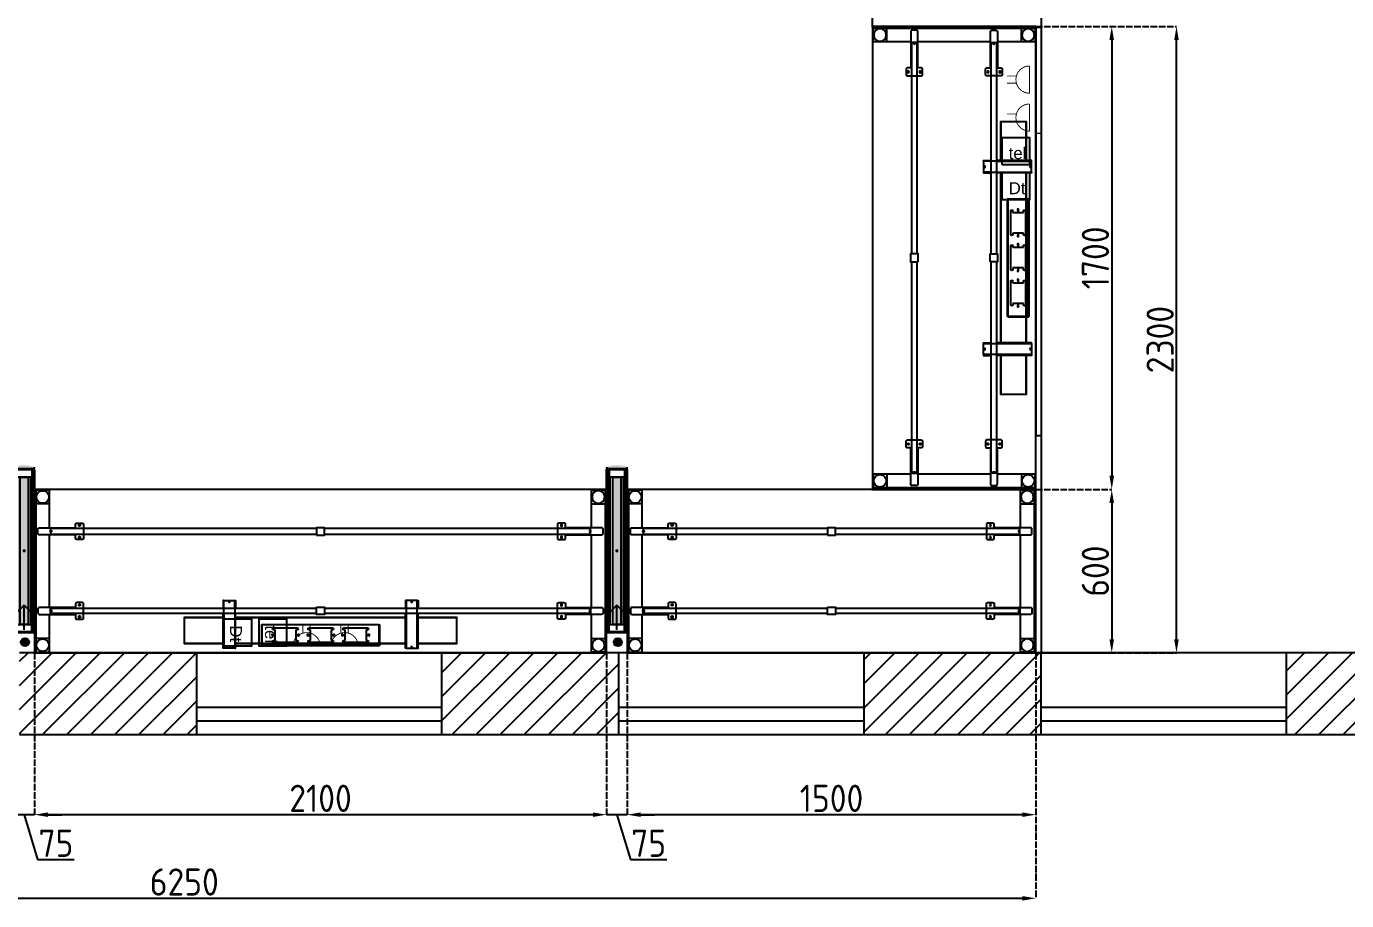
# Model space of a CAD drawing. Header units: millimetres. Extents: x 69942 to 103169, y 109869 to 150283.
# Drawn here: x 82975 to 87821, y 109869 to 113079 of the extents above; entities that cross this region are included whole.
import ezdxf

# ---------------------------------------------------------------- set-up
doc = ezdxf.new("R2010")
doc.units = ezdxf.units.MM
doc.header["$MEASUREMENT"] = 0
doc.linetypes.add('ACAD_ISO04W100', pattern=[30, 24, -3, 0, -3])
doc.layers.add('008', color=8, linetype='Continuous', lineweight=9)
for name, color, linetype in [('2D', 7, 'Continuous'), ('A-MUEBLES', 1, 'Continuous'), ('CONSTRUCCION 2', 10, 'Continuous'), ('COTA', 5, 'Continuous'), ('FMZ-0.6', 7, 'Continuous'), ('FMZ-CRISTAL', 4, 'Continuous'), ('Mobiliario', 7, 'Continuous'), ('OH', 7, 'Continuous'), ('vent', 8, 'Continuous')]:
    doc.layers.add(name, color=color, linetype=linetype)
doc.layers.add('Simbología Enchufes', color=7, linetype='Continuous', true_color=0xda321c)
doc.styles.add('ARIAL', font='arial.ttf')
doc.styles.add('VERO', font='isocp2.shx')
doc.dimstyles.new('RCA', dxfattribs={"dimtxt": 100, "dimasz": 50, "dimexe": 0, "dimexo": 0, "dimgap": 10, "dimtad": 2, "dimdec": 0, "dimtxsty": 'VERO', "dimcen": 2.5, "dimclrd": 253, "dimclre": 253, "dimclrt": 1, "dimadec": 0, "dimazin": 0, "dimtfac": 1, "dimtdec": 0, "dimtmove": 0, "dimatfit": 3, "dimfxl": 1, "dimarcsym": 0})
pattern_1 = [(45, (-680707.704, -994088.684), (-44.1941738, 44.1941738), [])]

# ---------------------------------------------------------------- blocks, each defined once
blk = doc.blocks.new('enchufes')
at = {"linetype": 'Continuous', "const_width": 0.5}
for points in [[(26091.11, 536.25), (26091.11, 541.52)], [(26095.11, 536.25), (26095.11, 541.52)]]:
    blk.add_lwpolyline(points, dxfattribs=at)
blk.add_lwpolyline([(26085.61, 529.02), (26100.61, 529.02, 1), (26085.61, 529.02, 1.446218), (26085.61, 529.02, 1.021531)], format="xyb", dxfattribs=at)
blk = doc.blocks.new('PA.FF.PII.129')
at = {"layer": '2D'}
h = blk.add_hatch(color=3, dxfattribs=at)
h.dxf.hatch_style = 1
h.paths.add_polyline_path([(21.1, 3.6, 1), (51.1, 3.6, 1)])
for p, q in [((-100, 0), (-64.6, 35.4)), ((-10, 0), (-100, 0)), ((-100, 0), (-64.6, -35.4))]:
    blk.add_line(p, q, dxfattribs=at)
at = {"layer": '2D', "color": 3}
blk.add_circle((36.1, 3.6, 0), 15, dxfattribs=at)
blk = doc.blocks.new('PA.FF.EP.6012')
at = {"layer": '2D'}
h = blk.add_hatch(color=3, dxfattribs=at)
h.dxf.hatch_style = 1
h.paths.add_polyline_path([(571, -15), (571, 15), (31, 15), (31, -15)])
for p, q in [((296, 0), (306, 0)), ((301, 5), (301, -5))]:
    blk.add_line(p, q, dxfattribs=at)
for points in [[(0, 37.5), (0, -37.5), (3, -37.5), (3, 37.5)], [(3, 37.5), (599, 37.5), (599, -37.5), (3, -37.5)], [(571, 25), (31, 25), (31, -25), (571, -25)], [(31, 15), (571, 15), (571, -15), (31, -15)], [(602, 37.5), (602, -37.5), (599, -37.5), (599, 37.5)]]:
    blk.add_lwpolyline(points, close=True, dxfattribs=at)
blk = doc.blocks.new('PA.FF.PIT.129')
at = {"layer": '2D'}
h = blk.add_hatch(color=3, dxfattribs=at)
h.dxf.hatch_style = 1
h.paths.add_polyline_path([(-2, 28.9, 0.414214), (-1.5, 28.4), (0, 28.4), (0, 37.2), (-4.5, 37.2, -0.367263), (-2, 34.2)])
h.paths.add_polyline_path([(0, 27.7, -0.414827), (-0.5, 27.1), (-1.5, 27.1, -0.414214), (-3.5, 29.1), (-3.5, 34.2, 0.849048), (-6.4, 34.7, 0.02589), (-9.5, 23.9, 0.480926), (-8.5, 22.7), (-4.4, 22.7), (-3.7, 22.3, -0.493145), (-3.6, 21.5), (-4.3, 20.9, -0.528572), (-5.9, 21.2), (-9.2, 21.2, 0.359871), (-10.2, 20.4, 0.094798), (-10.2, -20.4, 0.359871), (-9.2, -21.2), (-5.9, -21.2, -0.528572), (-4.3, -20.9), (-3.6, -21.5, -0.493145), (-3.7, -22.3), (-4.4, -22.7), (-8.5, -22.7, 0.480926), (-9.5, -23.9, 0.02589), (-6.4, -34.7, 0.849048), (-3.5, -34.3), (-3.5, -29.1, -0.414214), (-1.5, -27.1), (0, -27.1)])
h.paths.add_polyline_path([(0, -27.9, -0.414827), (-0.5, -28.4), (-1.5, -28.4, 0.414214), (-2, -28.9), (-2, -34.3, -0.367263), (-4.5, -37.2), (0, -37.2)])
for p, q in [((-4.5, 37.2), (0, 37.2)), ((-4.5, -37.2), (0, -37.2))]:
    blk.add_line(p, q, dxfattribs=at)
at = {"layer": '2D', "color": 3}
blk.add_line((0, -37.2), (0, 37.2), dxfattribs=at)
blk = doc.blocks.new('PA.FF.LAM.6075')
at = {"layer": '2D'}
for points in [[(-295, 32.5), (-295, 38), (295, 38), (295, 32.5)], [(-295, -38), (-295, -32.5), (295, -32.5), (295, -38)]]:
    blk.add_lwpolyline(points, close=True, dxfattribs=at)
blk = doc.blocks.new('PA.FF.VID.6037')
at = {"layer": '2D', "elevation": 0}
for points in [[(-266, 37.5), (-300, 37.5), (-300, 28.5), (-266, 28.5)], [(-266, 37.5), (266, 37.5), (266, 28.5), (-266, 28.5)], [(300, 28.5), (266, 28.5), (266, 37.5), (300, 37.5)], [(-266, -37.5), (-300, -37.5), (-300, -28.5), (-266, -28.5)], [(266, -28.5), (-266, -28.5), (-266, -37.5), (266, -37.5)], [(300, -28.5), (266, -28.5), (266, -37.5), (300, -37.5)]]:
    blk.add_lwpolyline(points, close=True, dxfattribs=at)
blk = doc.blocks.new('CR.21060')
at = {"layer": '2D'}
blk.add_lwpolyline([(-2100, 0), (-2100, -600), (0, -600), (0, 0), (-2100, 0)], dxfattribs=at)
blk = doc.blocks.new('SP.LI.5LTS.060')
at = {"layer": '2D'}
for points in [[(5, 297), (5, -297), (55, -297), (55, -159)], [(55, 159), (55, 297), (5, 297)], [(55, 247), (5, 247)], [(55, -133), (55, 133)], [(55, -247), (5, -247)]]:
    blk.add_lwpolyline(points, dxfattribs=at)
for points in [[(151, 133), (18, 133, -0.414214), (13, 138), (13, 154, -0.414214), (18, 159), (151, 159)], [(151, 159), (151, 171.5, -0.414214), (156, 176.5), (175, 176.5, -0.414214), (180, 171.5), (180, 120.5, -0.414214), (175, 115.5), (156, 115.5, -0.414214), (151, 120.5), (151, 133)], [(151, -133), (18, -133, 0.414214), (13, -138), (13, -154, 0.414214), (18, -159), (151, -159)], [(151, -159), (151, -171.5, 0.414214), (156, -176.5), (175, -176.5, 0.414214), (180, -171.5), (180, -120.5, 0.414214), (175, -115.5), (156, -115.5, 0.414214), (151, -120.5), (151, -133)]]:
    blk.add_lwpolyline(points, format="xyb", dxfattribs=at)
for centre, radius in [((30, 272), 23), ((60.5, 146), 3), ((165.5, 167.8), 3), ((165.5, 124.3), 3), ((60.5, -146), 3), ((165.5, -124.2), 3), ((165.5, -167.8), 3), ((30, -272), 23)]:
    blk.add_circle(centre, radius, dxfattribs=at)
blk = doc.blocks.new('SP.LI.5VCC.210')
at = {"layer": '2D'}
for points in [[(-15, 144), (-991, 144), (-991, 164), (-15, 164)], [(15, 164), (991, 164), (991, 144), (15, 144)]]:
    blk.add_lwpolyline(points, dxfattribs=at)
blk.add_lwpolyline([(-15, 167.5), (15, 167.5), (15, 140.5), (-15, 140.5)], close=True, dxfattribs=at)
blk = doc.blocks.new('AC.LI.CS.100')
at = {"layer": '2D'}
for points in [[(-357.8, -129.2), (-500, -129.2), (-500, -33.8), (-357.8, -33.8)], [(-357.8, -127.9), (-500, -127.9), (-500, -35.1), (-357.8, -35.1)], [(-311.8, -33.8), (311.8, -33.8)], [(-311.8, -35.1), (311.8, -35.1)], [(357.8, -33.8), (500, -33.8), (500, -129.2), (357.8, -129.2)], [(357.8, -35.1), (500, -35.1), (500, -127.9), (357.8, -127.9)], [(311.8, -127.9), (-311.8, -127.9)], [(311.8, -129.2), (-311.8, -129.2)]]:
    blk.add_lwpolyline(points, dxfattribs=at)
for points in [[(-357.8, -143.5), (-355.3, -143.5), (-355.3, -16.5), (-357.8, -16.5)], [(-314.3, -16.5), (-355.3, -16.5), (-355.3, -191.9), (-314.3, -191.9)], [(-311.8, -143.5), (-314.3, -143.5), (-314.3, -16.5), (-311.8, -16.5)], [(311.8, -143.5), (314.3, -143.5), (314.3, -16.5), (311.8, -16.5)], [(314.3, -16.5), (355.3, -16.5), (355.3, -191.9), (314.3, -191.9)], [(357.8, -143.5), (355.3, -143.5), (355.3, -16.5), (357.8, -16.5)], [(-357.8, -164.5), (-355.3, -164.5), (-355.3, -191.9), (-357.8, -191.9)], [(-311.8, -164.5), (-314.3, -164.5), (-314.3, -191.9), (-311.8, -191.9)], [(311.8, -164.5), (314.3, -164.5), (314.3, -191.9), (311.8, -191.9)], [(357.8, -164.5), (355.3, -164.5), (355.3, -191.9), (357.8, -191.9)]]:
    blk.add_lwpolyline(points, close=True, dxfattribs=at)
for centre in [(-334.8, -20.5), (334.8, -20.5), (-334.8, -187.9), (334.8, -187.9)]:
    blk.add_circle(centre, 2.5, dxfattribs=at)
blk = doc.blocks.new('CR.15060')
at = {"layer": '2D'}
blk.add_lwpolyline([(-1500, 0), (-1500, -600), (0, -600), (0, 0), (-1500, 0)], dxfattribs=at)
blk = doc.blocks.new('SP.LI.5VCC.150')
at = {"layer": '2D'}
for points in [[(-15, 144), (-691, 144), (-691, 164), (-15, 164)], [(15, 164), (691, 164), (691, 144), (15, 144)]]:
    blk.add_lwpolyline(points, dxfattribs=at)
blk.add_lwpolyline([(-15, 167.5), (15, 167.5), (15, 140.5), (-15, 140.5)], close=True, dxfattribs=at)
blk = doc.blocks.new('CR.17060')
at = {"layer": '2D'}
blk.add_lwpolyline([(-1700, 0), (-1700, -600), (0, -600), (0, 0), (-1700, 0)], dxfattribs=at)
blk = doc.blocks.new('SP.LI.5VCC.170')
at = {"layer": '2D'}
for points in [[(-15, 144), (-791, 144), (-791, 164), (-15, 164)], [(15, 164), (791, 164), (791, 144), (15, 144)]]:
    blk.add_lwpolyline(points, dxfattribs=at)
blk.add_lwpolyline([(-15, 167.5), (15, 167.5), (15, 140.5), (-15, 140.5)], close=True, dxfattribs=at)
blk = doc.blocks.new('AC.NO.CHT')
at = {"layer": '2D'}
for p, q in [((-215, -25), (215, -25)), ((-215, -26.3), (-215, -25)), ((215, -26.3), (-215, -26.3)), ((215, -25), (215, -26.3)), ((-215, -103), (-215, -101.7)), ((-215, -101.7), (215, -101.7)), ((215, -103), (-215, -103)), ((215, -101.7), (215, -103))]:
    blk.add_line(p, q, dxfattribs=at)
at = {"layer": '2D', "extrusion": (0, 2.66454e-15, -1)}
for p, q in [((-215, -101.7, 0), (-215, -26.3, 0)), ((215, -26.3, 0), (-215, -26.3, 0)), ((-172.2, -37.2), (-85.8, -37.2)), ((-167, -44.5), (-172.2, -44.4)), ((-167, -83.5), (-167, -44.5)), ((-85.8, -44.4), (-91, -44.5)), ((-91, -44.5), (-91, -83.5)), ((-44.2, -37.2), (42.2, -37.2)), ((-39, -44.5), (-44.2, -44.4)), ((-39, -83.5), (-39, -44.5)), ((42.2, -44.4), (37, -44.5)), ((37, -44.5), (37, -83.5)), ((85.8, -37.2), (172.2, -37.2)), ((91, -44.5), (85.8, -44.4)), ((91, -83.5), (91, -44.5)), ((172.2, -44.4), (167, -44.5)), ((167, -44.5), (167, -83.5)), ((215, -101.7, 0), (215, -26.3, 0)), ((-167, -83.5), (-172.2, -83.6)), ((-85.8, -90.7), (-172.2, -90.7)), ((-91, -83.5), (-85.8, -83.6)), ((-39, -83.5), (-44.2, -83.6)), ((42.2, -90.7), (-44.2, -90.7)), ((37, -83.5), (42.2, -83.6)), ((91, -83.5), (85.8, -83.6)), ((172.2, -90.7), (85.8, -90.7)), ((167, -83.5), (172.2, -83.6)), ((-215, -101.7, 0), (215, -101.7, 0))]:
    blk.add_line(p, q, dxfattribs=at)
at = {"layer": '2D', "elevation": 0}
for points in [[(-215, -101.7), (-216.5, -101.7), (-216.5, -26.3), (-215, -26.3)], [(216.5, -101.7), (216.5, -26.3), (215, -26.3), (215, -101.7)]]:
    blk.add_lwpolyline(points, close=True, dxfattribs=at)
at = {"layer": '2D', "extrusion": (0, 2.66454e-15, -1)}
for centre, radius in [((177.5, -64), 2.5), ((171, -64), 1.5), ((87, -64), 1.5), ((80.5, -64), 2.5), ((49.5, -64), 2.5), ((43, -64), 1.5), ((-41, -64), 1.5), ((-47.5, -64), 2.5), ((-80.5, -64), 2.5), ((-87, -64), 1.5), ((-171, -64), 1.5), ((-177.5, -64), 2.5)]:
    blk.add_circle(centre, radius, dxfattribs=at)
at = {"layer": '2D', "extrusion": (0, -2.66454e-15, -1)}
for centre, radius, start, end in [((172.1, -40.9), 3.63, 0.4361, 87.9898), ((44.1, -40.9), 3.63, 0.4361, 87.9898), ((-85.9, -40.9), 3.63, 0.4361, 87.9898), ((172.2, -87.2), 3.57, 0.4395, 88.8655), ((44.2, -87.2), 3.57, 0.4395, 88.8655), ((-85.8, -87.2), 3.57, 0.4395, 88.8655)]:
    blk.add_arc(centre, radius, start, end, dxfattribs=at)
at = {"layer": '2D', "extrusion": (0, 2.66454e-15, -1)}
for centre, radius, start, end in [((172.2, -40.8), 3.57, 271.1345, 359.5605), ((85.8, -40.8), 3.57, 91.1345, 268.8655), ((44.2, -40.8), 3.57, 271.1345, 359.5605), ((-42.2, -40.8), 3.57, 91.1345, 268.8655), ((-85.8, -40.8), 3.57, 271.1345, 359.5605), ((-172.2, -40.8), 3.57, 91.1345, 268.8655), ((172.1, -87.1), 3.63, 272.0102, 359.5639), ((85.8, -87.2), 3.57, 91.1345, 268.8655), ((44.1, -87.1), 3.63, 272.0102, 359.5639), ((-42.2, -87.2), 3.57, 91.1345, 268.8655), ((-85.9, -87.1), 3.63, 272.0102, 359.5639), ((-172.2, -87.2), 3.57, 91.1345, 268.8655)]:
    blk.add_arc(centre, radius, start, end, dxfattribs=at)
blk = doc.blocks.new('A3.2')
at = {"linetype": 'Continuous'}
for p, rotation in [((1, -850), 270), ((-2623.5, -2299), 180)]:
    blk.add_blockref('AC.NO.CHT', p, dxfattribs=dict(at, rotation=rotation))
at = {"layer": 'OH'}
for name, p, rotation in [('CR.17060', (-598, 0), 90), ('SP.LI.5VCC.170', (2, -850), 90), ('SP.LI.5LTS.060', (-298, -1698.5), 90), ('PA.FF.LAM.6075', (-3711.5, -1924), 270), ('PA.FF.VID.6037', (-3711.5, -1924), 270), ('PA.FF.EP.6012', (-3711.5, -1624.5), 270), ('PA.FF.PIT.129', (-3711.5, -1623), 270), ('PA.FF.LAM.6075', (-1536, -1924), 270), ('PA.FF.VID.6037', (-1536, -1924), 270), ('PA.FF.EP.6012', (-1536, -1624.5), 270), ('PA.FF.PIT.129', (-1536, -1623), 270), ('PA.FF.PII.129', (-3711.5, -2225), 270), ('PA.FF.PII.129', (-1536, -2225), 270)]:
    blk.add_blockref(name, p, dxfattribs=dict(at, rotation=rotation))
at = {"layer": 'OH', "xscale": -1}
for name, p, rotation in [('SP.LI.5LTS.060', (-298, -1.5), 90), ('SP.LI.5VCC.170', (-598, -850), 270), ('AC.LI.CS.100', (2, -850), 270), ('SP.LI.5VCC.210', (-2623.5, -1700), 180), ('SP.LI.5VCC.150', (-748, -1700), 180), ('AC.LI.CS.100', (-2623.5, -2300), 180)]:
    blk.add_blockref(name, p, dxfattribs=dict(at, rotation=rotation))
at = {"layer": 'OH'}
for name, p in [('CR.21060', (-1573.5, -1700)), ('SP.LI.5LTS.060', (-3673.5, -2000)), ('CR.15060', (2, -1700)), ('SP.LI.5LTS.060', (-1498.5, -2000)), ('SP.LI.5VCC.210', (-2623.5, -2300)), ('SP.LI.5VCC.150', (-748, -2300))]:
    blk.add_blockref(name, p, dxfattribs=at)
at = {"layer": 'OH', "xscale": -1}
for p in [(-1573.5, -2000), (0.5, -2000)]:
    blk.add_blockref('SP.LI.5LTS.060', p, dxfattribs=at)
blk = doc.blocks.new('*D555')
at = {"layer": 'COTA', "color": 253, "linetype": 'ACAD_ISO04W100', "lineweight": -2, "transparency": 16777216}
for p, q in [((86680.1, 113079.2), (86958.7, 113079.2)), ((86680.1, 111379.2), (86958.7, 111379.2))]:
    blk.add_line(p, q, dxfattribs=at)
at = {"layer": 'COTA', "color": 253, "linetype": 'Continuous', "lineweight": -2, "transparency": 16777216}
blk.add_line((86958.7, 113029.2), (86958.7, 111429.2), dxfattribs=at)
at = {"layer": 'COTA', "color": 253, "linetype": 'Continuous', "transparency": 16777216}
for points in [[(86950.3, 113029.2), (86967, 113029.2), (86958.7, 113079.2)], [(86950.3, 111429.2), (86967, 111429.2), (86958.7, 111379.2)]]:
    blk.add_solid(points, dxfattribs=at)
at = {"layer": 'Defpoints', "color": 0, "linetype": 'Continuous', "transparency": 16777216}
for p in [(86680.1, 113079.2), (86680.1, 111379.2), (86958.7, 111379.2)]:
    blk.add_point(p, dxfattribs=at)
at = {"layer": 'COTA', "color": 1, "linetype": 'Continuous', "transparency": 16777216, "insert": (86898.7, 112229.2), "char_height": 100, "attachment_point": 5, "rotation": 90, "style": 'VERO'}
blk.add_mtext('1700', dxfattribs=at)
blk = doc.blocks.new('*D556')
at = {"layer": 'COTA', "color": 253, "linetype": 'ACAD_ISO04W100', "lineweight": -2, "transparency": 16777216}
for p, q in [((86680.1, 111379.2), (86958.7, 111379.2)), ((86700.1, 110779.2), (86958.7, 110779.2))]:
    blk.add_line(p, q, dxfattribs=at)
at = {"layer": 'COTA', "color": 253, "linetype": 'Continuous', "lineweight": -2, "transparency": 16777216}
blk.add_line((86958.7, 111329.2), (86958.7, 110829.2), dxfattribs=at)
at = {"layer": 'COTA', "color": 253, "linetype": 'Continuous', "transparency": 16777216}
for points in [[(86950.3, 111329.2), (86967, 111329.2), (86958.7, 111379.2)], [(86950.3, 110829.2), (86967, 110829.2), (86958.7, 110779.2)]]:
    blk.add_solid(points, dxfattribs=at)
at = {"layer": 'Defpoints', "color": 0, "linetype": 'Continuous', "transparency": 16777216}
for p in [(86680.1, 111379.2), (86700.1, 110779.2), (86958.7, 110779.2)]:
    blk.add_point(p, dxfattribs=at)
at = {"layer": 'COTA', "color": 1, "linetype": 'Continuous', "transparency": 16777216, "insert": (86898.7, 111079.2), "char_height": 100, "attachment_point": 5, "rotation": 90, "style": 'VERO'}
blk.add_mtext('600', dxfattribs=at)
blk = doc.blocks.new('*D557')
at = {"layer": 'COTA', "color": 253, "linetype": 'ACAD_ISO04W100', "lineweight": -2, "transparency": 16777216}
for p, q in [((86680.1, 113079.2), (87196.3, 113079.2)), ((86680.1, 110779.2), (87196.3, 110779.2))]:
    blk.add_line(p, q, dxfattribs=at)
at = {"layer": 'COTA', "color": 253, "linetype": 'Continuous', "lineweight": -2, "transparency": 16777216}
blk.add_line((87196.3, 110829.2), (87196.3, 113029.2), dxfattribs=at)
at = {"layer": 'COTA', "color": 253, "linetype": 'Continuous', "transparency": 16777216}
for points in [[(87188, 113029.2), (87204.7, 113029.2), (87196.3, 113079.2)], [(87188, 110829.2), (87204.7, 110829.2), (87196.3, 110779.2)]]:
    blk.add_solid(points, dxfattribs=at)
at = {"layer": 'Defpoints', "color": 0, "linetype": 'Continuous', "transparency": 16777216}
for p in [(86680.1, 113079.2), (87196.3, 113079.2), (86680.1, 110779.2)]:
    blk.add_point(p, dxfattribs=at)
at = {"layer": 'COTA', "color": 1, "linetype": 'Continuous', "transparency": 16777216, "insert": (87136.3, 111929.2), "char_height": 100, "attachment_point": 5, "rotation": 90, "style": 'VERO'}
blk.add_mtext('2300', dxfattribs=at)
blk = doc.blocks.new('*D558')
at = {"layer": 'COTA', "color": 253, "linetype": 'ACAD_ISO04W100', "lineweight": -2, "transparency": 16777216}
for p, q in [((85180.1, 110779.2), (85180.1, 110184.9)), ((86680.1, 110779.2), (86680.1, 110184.9))]:
    blk.add_line(p, q, dxfattribs=at)
at = {"layer": 'COTA', "color": 253, "linetype": 'Continuous', "lineweight": -2, "transparency": 16777216}
blk.add_line((86630.1, 110184.9), (85230.1, 110184.9), dxfattribs=at)
at = {"layer": 'COTA', "color": 253, "linetype": 'Continuous', "transparency": 16777216}
for points in [[(85230.1, 110193.2), (85230.1, 110176.5), (85180.1, 110184.9)], [(86630.1, 110193.2), (86630.1, 110176.5), (86680.1, 110184.9)]]:
    blk.add_solid(points, dxfattribs=at)
at = {"layer": 'Defpoints', "color": 0, "linetype": 'Continuous', "transparency": 16777216}
for p in [(85180.1, 110779.2), (86680.1, 110779.2), (85180.1, 110184.9)]:
    blk.add_point(p, dxfattribs=at)
at = {"layer": 'COTA', "color": 1, "linetype": 'Continuous', "transparency": 16777216, "insert": (85930.1, 110244.9), "char_height": 100, "attachment_point": 5, "style": 'VERO'}
blk.add_mtext('1500', dxfattribs=at)
blk = doc.blocks.new('*D559')
at = {"layer": 'COTA', "color": 253, "linetype": 'ACAD_ISO04W100', "lineweight": -2, "transparency": 16777216}
for p, q in [((85104.6, 110779.2), (85104.6, 110184.9)), ((85180.1, 110779.2), (85180.1, 110184.9))]:
    blk.add_line(p, q, dxfattribs=at)
at = {"layer": 'COTA', "color": 253, "linetype": 'Continuous', "lineweight": -2, "transparency": 16777216}
for p, q in [((85054.6, 110184.9), (85004.6, 110184.9)), ((85180.1, 110184.9), (85104.6, 110184.9)), ((85180.1, 110184.9), (85104.6, 110184.9)), ((85142.3, 110184.9), (85191.8, 110019.9)), ((85230.1, 110184.9), (85280.1, 110184.9)), ((85191.8, 110019.9), (85326, 110019.9))]:
    blk.add_line(p, q, dxfattribs=at)
at = {"layer": 'COTA', "color": 253, "linetype": 'Continuous', "transparency": 16777216}
for points in [[(85054.6, 110193.2), (85054.6, 110176.5), (85104.6, 110184.9)], [(85230.1, 110193.2), (85230.1, 110176.5), (85180.1, 110184.9)]]:
    blk.add_solid(points, dxfattribs=at)
at = {"layer": 'Defpoints', "color": 0, "linetype": 'Continuous', "transparency": 16777216}
for p in [(85104.6, 110779.2), (85180.1, 110779.2), (85104.6, 110184.9)]:
    blk.add_point(p, dxfattribs=at)
at = {"layer": 'COTA', "color": 1, "linetype": 'Continuous', "transparency": 16777216, "insert": (85258.9, 110079.9), "char_height": 100, "attachment_point": 5, "style": 'VERO'}
blk.add_mtext('75', dxfattribs=at)
blk = doc.blocks.new('*D560')
at = {"layer": 'COTA', "color": 253, "linetype": 'ACAD_ISO04W100', "lineweight": -2, "transparency": 16777216}
for p, q in [((83004.6, 110779.2), (83004.6, 110184.9)), ((85104.6, 110779.2), (85104.6, 110184.9))]:
    blk.add_line(p, q, dxfattribs=at)
at = {"layer": 'COTA', "color": 253, "linetype": 'Continuous', "lineweight": -2, "transparency": 16777216}
blk.add_line((85054.6, 110184.9), (83054.6, 110184.9), dxfattribs=at)
at = {"layer": 'COTA', "color": 253, "linetype": 'Continuous', "transparency": 16777216}
for points in [[(83054.6, 110193.2), (83054.6, 110176.5), (83004.6, 110184.9)], [(85054.6, 110193.2), (85054.6, 110176.5), (85104.6, 110184.9)]]:
    blk.add_solid(points, dxfattribs=at)
at = {"layer": 'Defpoints', "color": 0, "linetype": 'Continuous', "transparency": 16777216}
for p in [(83004.6, 110779.2), (85104.6, 110779.2), (83004.6, 110184.9)]:
    blk.add_point(p, dxfattribs=at)
at = {"layer": 'COTA', "color": 1, "linetype": 'Continuous', "transparency": 16777216, "insert": (84054.6, 110244.9), "char_height": 100, "attachment_point": 5, "style": 'VERO'}
blk.add_mtext('2100', dxfattribs=at)
blk = doc.blocks.new('*D561')
at = {"layer": 'COTA', "color": 253, "linetype": 'ACAD_ISO04W100', "lineweight": -2, "transparency": 16777216}
for p, q in [((82929.1, 110779.2), (82929.1, 110184.9)), ((83004.6, 110779.2), (83004.6, 110184.9))]:
    blk.add_line(p, q, dxfattribs=at)
at = {"layer": 'COTA', "color": 253, "linetype": 'Continuous', "lineweight": -2, "transparency": 16777216}
for p, q in [((82879.1, 110184.9), (82829.1, 110184.9)), ((83004.6, 110184.9), (82929.1, 110184.9)), ((83004.6, 110184.9), (82929.1, 110184.9)), ((82966.8, 110184.9), (83016.3, 110019.9)), ((83054.6, 110184.9), (83104.6, 110184.9)), ((83016.3, 110019.9), (83150.5, 110019.9))]:
    blk.add_line(p, q, dxfattribs=at)
at = {"layer": 'COTA', "color": 253, "linetype": 'Continuous', "transparency": 16777216}
for points in [[(82879.1, 110193.2), (82879.1, 110176.5), (82929.1, 110184.9)], [(83054.6, 110193.2), (83054.6, 110176.5), (83004.6, 110184.9)]]:
    blk.add_solid(points, dxfattribs=at)
at = {"layer": 'Defpoints', "color": 0, "linetype": 'Continuous', "transparency": 16777216}
for p in [(82929.1, 110779.2), (83004.6, 110779.2), (82929.1, 110184.9)]:
    blk.add_point(p, dxfattribs=at)
at = {"layer": 'COTA', "color": 1, "linetype": 'Continuous', "transparency": 16777216, "insert": (83083.4, 110079.9), "char_height": 100, "attachment_point": 5, "style": 'VERO'}
blk.add_mtext('75', dxfattribs=at)
blk = doc.blocks.new('*D564')
at = {"layer": 'COTA', "color": 253, "linetype": 'ACAD_ISO04W100', "lineweight": -2, "transparency": 16777216}
for p, q in [((80429.1, 110779.2), (80429.1, 109877.8)), ((86680.1, 110779.2), (86680.1, 109877.8))]:
    blk.add_line(p, q, dxfattribs=at)
at = {"layer": 'COTA', "color": 253, "linetype": 'Continuous', "lineweight": -2, "transparency": 16777216}
blk.add_line((80479.1, 109877.8), (86630.1, 109877.8), dxfattribs=at)
at = {"layer": 'COTA', "color": 253, "linetype": 'Continuous', "transparency": 16777216}
for points in [[(80479.1, 109886.1), (80479.1, 109869.4), (80429.1, 109877.8)], [(86630.1, 109886.1), (86630.1, 109869.4), (86680.1, 109877.8)]]:
    blk.add_solid(points, dxfattribs=at)
at = {"layer": 'Defpoints', "color": 0, "linetype": 'Continuous', "transparency": 16777216}
for p in [(80429.1, 110779.2), (86680.1, 110779.2), (86680.1, 109877.8)]:
    blk.add_point(p, dxfattribs=at)
at = {"layer": 'COTA', "color": 1, "linetype": 'Continuous', "transparency": 16777216, "insert": (83554.6, 109937.8), "char_height": 100, "attachment_point": 5, "style": 'VERO'}
blk.add_mtext('6250', dxfattribs=at)

msp = doc.modelspace()

# ---------------------------------------------------------------- hatches: boundary and pattern name
at = {"layer": 'Mobiliario', "linetype": 'Continuous'}
h = msp.add_hatch(dxfattribs=at)
h.set_pattern_fill('ANSI31', color=8, scale=500)
h.set_pattern_definition(pattern_1)
h.paths.add_polyline_path([(80180.1, 129518.5), (82250.1, 129518.5), (82250.1, 130516.9), (83450.1, 130516.9), (83450.1, 130816.9), (81950.1, 130816.9), (81950.1, 129818.5), (79880.1, 129818.5), (79880.1, 128818.5), (77130.1, 128818.5), (77130.1, 127518.5), (77430.1, 127518.5), (77430.1, 128118.5), (77830.1, 128118.5), (77830.1, 128518.5), (80180.1, 128518.5)])
h.paths.add_polyline_path([(77430.1, 126618.5), (77130.1, 126618.5), (77130.1, 125968.5), (77430.1, 125968.5)])
h.paths.add_polyline_path([(77430.1, 125068.5), (77130.1, 125068.5), (77130.1, 124418.5), (77430.1, 124418.5)])
h.paths.add_polyline_path([(77430.1, 123518.5), (77130.1, 123518.5), (77130.1, 122868.5), (77430.1, 122868.5)])
h.paths.add_polyline_path([(77430.1, 121968.5), (77130.1, 121968.5), (77130.1, 121318.5), (77430.1, 121318.5)])
h.paths.add_polyline_path([(77430.1, 120418.5), (77130.1, 120418.5), (77130.1, 119768.5), (77430.1, 119768.5)])
h.paths.add_polyline_path([(77430.1, 118868.5), (77130.1, 118868.5), (77130.1, 118218.5), (77430.1, 118218.5)])
h.paths.add_polyline_path([(77430.1, 117318.5), (77130.1, 117318.5), (77130.1, 116668.5), (77430.1, 116668.5)])
h.paths.add_polyline_path([(77430.1, 115768.5), (77130.1, 115768.5), (77130.1, 114568.5), (77430.1, 114568.5)])
h.paths.add_polyline_path([(77430.1, 113668.5), (77130.1, 113668.5), (77130.1, 113018.5), (77430.1, 113018.5)])
h.paths.add_polyline_path([(77430.1, 112118.5), (77130.1, 112118.5), (77130.1, 110479.2), (78950.1, 110479.2), (78950.1, 110779.2), (77430.1, 110779.2)])
h.paths.add_polyline_path([(80500.1, 110779.2), (79850.1, 110779.2), (79850.1, 110479.2), (80500.1, 110479.2)])
h.paths.add_polyline_path([(82050.1, 110779.2), (81400.1, 110779.2), (81400.1, 110479.2), (82050.1, 110479.2)])
h.paths.add_polyline_path([(83600.1, 110779.2), (82950.1, 110779.2), (82950.1, 110479.2), (83600.1, 110479.2)])
h.paths.add_polyline_path([(85150.1, 110779.2), (84500.1, 110779.2), (84500.1, 110479.2), (85150.1, 110479.2)])
h.paths.add_polyline_path([(86700.1, 110779.2), (86050.1, 110779.2), (86050.1, 110479.2), (86700.1, 110479.2)])
h.paths.add_polyline_path([(88250.1, 110779.2), (87600.1, 110779.2), (87600.1, 110479.2), (88250.1, 110479.2)])
h.paths.add_polyline_path([(89800.1, 110779.2), (89150.1, 110779.2), (89150.1, 110479.2), (89800.1, 110479.2)])
h.paths.add_polyline_path([(91350.1, 110779.2), (90700.1, 110779.2), (90700.1, 110479.2), (91350.1, 110479.2)])
h.paths.add_polyline_path([(92900.1, 110779.2), (92250.1, 110779.2), (92250.1, 110479.2), (92900.1, 110479.2)])
h.paths.add_polyline_path([(94450.1, 110779.2), (93800.1, 110779.2), (93800.1, 110479.2), (94450.1, 110479.2)])
h.paths.add_polyline_path([(96000.1, 110779.2), (95350.1, 110779.2), (95350.1, 110479.2), (96000.1, 110479.2)])
h.paths.add_polyline_path([(97550.1, 110779.2), (96900.1, 110779.2), (96900.1, 110479.2), (97550.1, 110479.2)])
h.paths.add_polyline_path([(100550.1, 112316.9), (101550.1, 112316.9), (101550.1, 114516.9), (102700.1, 114516.9), (102700.1, 115536.9), (102400.1, 115536.9), (102400.1, 114816.9), (102000.1, 114816.9), (101250.1, 114816.9), (101250.1, 112616.9), (100250.1, 112616.9), (100250.1, 110779.2), (98450.1, 110779.2), (98450.1, 110479.2), (100550.1, 110479.2)])
h = msp.add_hatch(dxfattribs=at)
h.set_pattern_fill('ANSI31', color=8, scale=500)
h.set_pattern_definition(pattern_1)
h.paths.add_polyline_path([(80180.1, 129518.5), (82250.1, 129518.5), (82250.1, 130516.9), (83450.1, 130516.9), (83450.1, 130816.9), (81950.1, 130816.9), (81950.1, 129818.5), (79880.1, 129818.5), (79880.1, 128818.5), (77130.1, 128818.5), (77130.1, 127518.5), (77430.1, 127518.5), (77430.1, 128118.5), (77830.1, 128118.5), (77830.1, 128518.5), (80180.1, 128518.5)])
h.paths.add_polyline_path([(77430.1, 126618.5), (77130.1, 126618.5), (77130.1, 125968.5), (77430.1, 125968.5)])
h.paths.add_polyline_path([(77430.1, 125068.5), (77130.1, 125068.5), (77130.1, 124418.5), (77430.1, 124418.5)])
h.paths.add_polyline_path([(77430.1, 123518.5), (77130.1, 123518.5), (77130.1, 122868.5), (77430.1, 122868.5)])
h.paths.add_polyline_path([(77430.1, 121968.5), (77130.1, 121968.5), (77130.1, 121318.5), (77430.1, 121318.5)])
h.paths.add_polyline_path([(77430.1, 120418.5), (77130.1, 120418.5), (77130.1, 119768.5), (77430.1, 119768.5)])
h.paths.add_polyline_path([(77430.1, 118868.5), (77130.1, 118868.5), (77130.1, 118218.5), (77430.1, 118218.5)])
h.paths.add_polyline_path([(77430.1, 117318.5), (77130.1, 117318.5), (77130.1, 116668.5), (77430.1, 116668.5)])
h.paths.add_polyline_path([(77430.1, 115768.5), (77130.1, 115768.5), (77130.1, 114568.5), (77430.1, 114568.5)])
h.paths.add_polyline_path([(77430.1, 113668.5), (77130.1, 113668.5), (77130.1, 113018.5), (77430.1, 113018.5)])
h.paths.add_polyline_path([(77430.1, 112118.5), (77130.1, 112118.5), (77130.1, 110479.2), (78950.1, 110479.2), (78950.1, 110779.2), (77430.1, 110779.2)])
h.paths.add_polyline_path([(80500.1, 110779.2), (79850.1, 110779.2), (79850.1, 110479.2), (80500.1, 110479.2)])
h.paths.add_polyline_path([(82050.1, 110779.2), (81400.1, 110779.2), (81400.1, 110479.2), (82050.1, 110479.2)])
h.paths.add_polyline_path([(83600.1, 110779.2), (82950.1, 110779.2), (82950.1, 110479.2), (83600.1, 110479.2)])
h.paths.add_polyline_path([(85150.1, 110779.2), (84500.1, 110779.2), (84500.1, 110479.2), (85150.1, 110479.2)])
h.paths.add_polyline_path([(86700.1, 110779.2), (86050.1, 110779.2), (86050.1, 110479.2), (86700.1, 110479.2)])
h.paths.add_polyline_path([(88250.1, 110779.2), (87600.1, 110779.2), (87600.1, 110479.2), (88250.1, 110479.2)])
h.paths.add_polyline_path([(89800.1, 110779.2), (89150.1, 110779.2), (89150.1, 110479.2), (89800.1, 110479.2)])
h.paths.add_polyline_path([(91350.1, 110779.2), (90700.1, 110779.2), (90700.1, 110479.2), (91350.1, 110479.2)])
h.paths.add_polyline_path([(92900.1, 110779.2), (92250.1, 110779.2), (92250.1, 110479.2), (92900.1, 110479.2)])
h.paths.add_polyline_path([(94450.1, 110779.2), (93800.1, 110779.2), (93800.1, 110479.2), (94450.1, 110479.2)])
h.paths.add_polyline_path([(96000.1, 110779.2), (95350.1, 110779.2), (95350.1, 110479.2), (96000.1, 110479.2)])
h.paths.add_polyline_path([(97550.1, 110779.2), (96900.1, 110779.2), (96900.1, 110479.2), (97550.1, 110479.2)])
h.paths.add_polyline_path([(100550.1, 112316.9), (101550.1, 112316.9), (101550.1, 114516.9), (102700.1, 114516.9), (102700.1, 115536.9), (102400.1, 115536.9), (102400.1, 114816.9), (102000.1, 114816.9), (101250.1, 114816.9), (101250.1, 112616.9), (100250.1, 112616.9), (100250.1, 110779.2), (98450.1, 110779.2), (98450.1, 110479.2), (100550.1, 110479.2)])

# ---------------------------------------------------------------- linework, layer by layer
at = {"layer": '008'}
msp.add_lwpolyline([(86680.1, 112686.9), (86700.1, 112686.9)], dxfattribs=at)
msp.add_lwpolyline([(86680.1, 112686.9), (86700.1, 112686.9)], dxfattribs=at)
at = {"layer": 'A-MUEBLES', "color": 1, "true_color": 0xfa0000}
msp.add_lwpolyline([(86700.1, 113076.9), (86080.1, 113076.9), (86080.1, 113176.9), (86600.1, 113176.9), (86600.1, 115396.9), (86080.1, 115396.9), (86080.1, 115496.9), (86700.1, 115496.9)], close=True, dxfattribs=at)
msp.add_lwpolyline([(86680.1, 113079.2), (86080.1, 113079.2)], dxfattribs=at)
at = {"layer": 'CONSTRUCCION 2', "color": 1, "true_color": 0xff0a0a}
msp.add_lwpolyline([(86700.1, 110779.2), (86680.1, 110779.2), (86680.1, 111576.9), (86700.1, 111576.9)], close=True, dxfattribs=at)
at = {"layer": 'FMZ-0.6'}
for p, q in [((83600.1, 110779.2), (82950.1, 110779.2)), ((83600.1, 110779.2), (82950.1, 110779.2)), ((83600.1, 110479.2), (83600.1, 110779.2)), ((83600.1, 110479.2), (83600.1, 110779.2)), ((85150.1, 110779.2), (84500.1, 110779.2)), ((84500.1, 110479.2), (84500.1, 110779.2)), ((85150.1, 110779.2), (84500.1, 110779.2)), ((84500.1, 110479.2), (84500.1, 110779.2)), ((85150.1, 110479.2), (85150.1, 110779.2)), ((85150.1, 110479.2), (85150.1, 110779.2)), ((86700.1, 110779.2), (86050.1, 110779.2)), ((86050.1, 110479.2), (86050.1, 110779.2)), ((86700.1, 110779.2), (86050.1, 110779.2)), ((86050.1, 110479.2), (86050.1, 110779.2)), ((86700.1, 110479.2), (86700.1, 110779.2)), ((86700.1, 110479.2), (86700.1, 110779.2)), ((88250.1, 110779.2), (87600.1, 110779.2)), ((87600.1, 110479.2), (87600.1, 110779.2)), ((88250.1, 110779.2), (87600.1, 110779.2)), ((87600.1, 110479.2), (87600.1, 110779.2)), ((82950.1, 110479.2), (83600.1, 110479.2)), ((82950.1, 110479.2), (83600.1, 110479.2)), ((84500.1, 110479.2), (85150.1, 110479.2)), ((84500.1, 110479.2), (85150.1, 110479.2)), ((86050.1, 110479.2), (86700.1, 110479.2)), ((86050.1, 110479.2), (86700.1, 110479.2)), ((87600.1, 110479.2), (88250.1, 110479.2)), ((87600.1, 110479.2), (88250.1, 110479.2))]:
    msp.add_line(p, q, dxfattribs=at)
at = {"layer": 'FMZ-CRISTAL'}
for p, q in [((86680.1, 113076.9), (86680.1, 112706.9)), ((86680.1, 113076.9), (86680.1, 112706.9)), ((86700.1, 113076.9), (86700.1, 112706.9)), ((86700.1, 113076.9), (86700.1, 112706.9)), ((86680.1, 112706.9), (86680.1, 111576.9)), ((86680.1, 112706.9), (86680.1, 111576.9)), ((86700.1, 112706.9), (86700.1, 111576.9)), ((86700.1, 112706.9), (86700.1, 111576.9))]:
    msp.add_line(p, q, dxfattribs=at)
for points in [[(86680.1, 113076.9), (86700.1, 113076.9)], [(86680.1, 111576.9), (86700.1, 111576.9)], [(86680.1, 111576.9), (86700.1, 111576.9)]]:
    msp.add_lwpolyline(points, dxfattribs=at)
at = {"layer": 'Simbología Enchufes'}
for points in [[(86556.9, 112570.9), (86556.9, 112670.9), (86656.9, 112670.9), (86656.9, 112570.9)], [(86556.9, 112442.3), (86556.9, 112542.3), (86656.9, 112542.3), (86656.9, 112442.3)], [(83701.4, 110903.4), (83801.4, 110903.4), (83801.4, 110803.4), (83701.4, 110803.4)], [(83830, 110903.4), (83930, 110903.4), (83930, 110803.4), (83830, 110803.4)]]:
    msp.add_lwpolyline(points, close=True, dxfattribs=at)
at = {"layer": 'vent'}
for p, q in [((84500.1, 110779.2), (83600.1, 110779.2)), ((84500.1, 110779.2), (83600.1, 110779.2)), ((86050.1, 110779.2), (85150.1, 110779.2)), ((86050.1, 110779.2), (85150.1, 110779.2)), ((87600.1, 110779.2), (86700.1, 110779.2)), ((87600.1, 110779.2), (86700.1, 110779.2)), ((83600.1, 110579.2), (84500.1, 110579.2)), ((83600.1, 110579.2), (84500.1, 110579.2)), ((85150.1, 110579.2), (86050.1, 110579.2)), ((85150.1, 110579.2), (86050.1, 110579.2)), ((86700.1, 110579.2), (87600.1, 110579.2)), ((86700.1, 110579.2), (87600.1, 110579.2)), ((83600.1, 110529.2), (84500.1, 110529.2)), ((83600.1, 110529.2), (84500.1, 110529.2)), ((85150.1, 110529.2), (86050.1, 110529.2)), ((85150.1, 110529.2), (86050.1, 110529.2)), ((86700.1, 110529.2), (87600.1, 110529.2)), ((86700.1, 110529.2), (87600.1, 110529.2)), ((83600.1, 110479.2), (84500.1, 110479.2)), ((83600.1, 110479.2), (84500.1, 110479.2)), ((85150.1, 110479.2), (86050.1, 110479.2)), ((85150.1, 110479.2), (86050.1, 110479.2)), ((86700.1, 110479.2), (87600.1, 110479.2)), ((86700.1, 110479.2), (87600.1, 110479.2))]:
    msp.add_line(p, q, dxfattribs=at)

# ---------------------------------------------------------------- block references
at = {"layer": 'OH'}
msp.add_blockref('A3.2', (86678.1, 113079.2), dxfattribs=at)
at = {"layer": 'Simbología Enchufes', "linetype": 'Continuous', "xscale": -6.666666666685311, "yscale": 6.666666666685311, "zscale": 6.666666666685311, "rotation": 90}
for p in [(90183.8, 286837.8), (90183.8, 286698.4)]:
    msp.add_blockref('enchufes', p, dxfattribs=at)
at = {"layer": 'Simbología Enchufes', "linetype": 'Continuous', "xscale": -6.666666666685311, "yscale": 6.666666666685311, "zscale": 6.666666666685311}
for p in [(257957.5, 107276.6), (258096.9, 107276.6)]:
    msp.add_blockref('enchufes', p, dxfattribs=at)

# ---------------------------------------------------------------- texts
at = {"layer": 'Simbología Enchufes', "char_height": 44, "attachment_point": 1, "style": 'ARIAL'}
for s, insert in [('tel', (86580.5, 112635.7)), ('Dt', (86580.5, 112507.1))]:
    msp.add_mtext_dynamic_manual_height_columns(s, width=13.2, gutter_width=40, heights=[0], dxfattribs=dict(at, insert=insert))
at = {"layer": 'Simbología Enchufes', "char_height": 44, "attachment_point": 1, "rotation": 270, "style": 'ARIAL'}
for s, insert in [('Dt', (83766.2, 110879.8)), ('tel', (83894.8, 110879.8))]:
    msp.add_mtext_dynamic_manual_height_columns(s, width=13.2, gutter_width=40, heights=[0], dxfattribs=dict(at, insert=insert))

# ---------------------------------------------------------------- dimensions: what is measured, and where the dimension line sits
at = {"layer": 'COTA', "linetype": 'Continuous'}
for base, p1, p2, picture, middle in [((86958.7, 111379.2), (86680.1, 113079.2), (86680.1, 111379.2), '*D555', (86898.7, 112229.2)), ((87196.3, 113079.2), (86680.1, 110779.2), (86680.1, 113079.2), '*D557', (87136.3, 111929.2)), ((86958.7, 110779.2), (86680.1, 111379.2), (86700.1, 110779.2), '*D556', (86898.7, 111079.2))]:
    dim = msp.add_linear_dim(base=base, p1=p1, p2=p2, angle=90, dimstyle='RCA', override={"dimtad": 1, "dimtmove": 1}, dxfattribs=at)
    dim.commit()
    dim.dimension.update_dxf_attribs({"geometry": picture, "text_midpoint": middle})
dim = msp.add_linear_dim(base=(86680.1, 109877.8), p1=(80429.1, 110779.2), p2=(86680.1, 110779.2), text='6250', dimstyle='RCA', override={"dimtad": 1, "dimtmove": 1}, dxfattribs=at)
dim.commit()
dim.dimension.update_dxf_attribs({"geometry": '*D564', "text_midpoint": (83554.6, 109937.8)})
for base, p1, p2, override, picture, middle in [((82929.1002, 110184.8638), (83004.5985, 110779.1529), (82929.1002, 110779.2372), {"dimtmove": 1}, '*D561', (83026.3493, 110079.8638)), ((83004.6, 110184.9), (85104.6, 110779.2), (83004.6, 110779.2), {"dimtad": 1, "dimtmove": 1}, '*D560', (84054.6, 110244.9)), ((85104.5985, 110184.8638), (85180.0967, 110779.1529), (85104.5985, 110779.1529), {"dimtmove": 1}, '*D559', (85201.8476, 110079.8638)), ((85180.1, 110184.9), (86680.1, 110779.2), (85180.1, 110779.2), {"dimtad": 1, "dimtmove": 1}, '*D558', (85930.1, 110244.9))]:
    dim = msp.add_linear_dim(base=base, p1=p1, p2=p2, dimstyle='RCA', override=override, dxfattribs=at)
    dim.commit()
    dim.dimension.update_dxf_attribs({"geometry": picture, "text_midpoint": middle})

doc.saveas('drawing.dxf')
